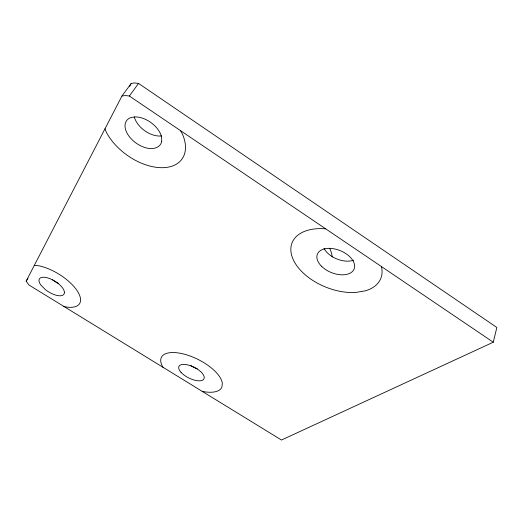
<?xml version="1.0" encoding="UTF-8"?>
<svg xmlns="http://www.w3.org/2000/svg" width="523" height="523" viewBox="0 0 523 523"><rect width="100%" height="100%" fill="white"/><g stroke="black" fill="none" stroke-linecap="round" stroke-linejoin="round"><path stroke-width="0.78" d="M493.274 342.212L496.85 327.476L138.536 83.419L134.627 82.967L131.181 83.484L121.957 96.016L26.15 281.158L29.007 285.028L281.485 440.033L493.274 342.212L129.364 96.023L125.415 95.532L121.957 96.016M129.684 86.354L131.181 83.484M26.15 281.158L28.007 278.498M129.364 96.023L138.536 83.419M34.289 265.383L36.486 265.423A32.89 14.108 31.8 0 1 76.561 289.879A32.89 14.108 31.8 0 1 65.872 306.955L63.388 306.341M180.442 130.626L182.462 134.143A47.135 28.791 35.6 0 1 160.855 167.687A47.135 28.791 35.6 0 1 106.267 132.097L104.992 128.782M58.556 283.518A14.343 6.335 32 0 1 52.333 279.674M202.126 391.381A33.74 14.487 26.5 0 0 221.87 387.197L222.347 383.228A33.74 14.487 26.5 0 0 184.344 354.195A33.74 14.487 26.5 0 0 163.111 367.466M329.595 248.177A42.781 25.457 24.6 0 1 332.197 256.976M161.633 135.941A20.462 12.8 36 0 1 134.248 116.779M353.607 260.245A19.547 11.977 21.7 0 1 324.044 248.425M197.328 368.859A13.846 6.119 26.5 0 1 190.424 365.329M381.43 266.58A47.822 28.588 21.9 0 1 365.485 290.801L355.699 292.462A47.822 28.588 21.9 0 1 293.403 259.983A47.822 28.588 21.9 0 1 325.62 228.832M64.46 292.579L64.002 294.194L62.721 295.279A14.481 6.211 31.8 0 1 45.534 289.762L40.833 285.035A14.481 6.211 31.8 0 1 46.756 277.661A14.481 6.211 31.8 0 1 64.041 290.546L64.46 292.579M161.705 141.38C160.378 148.382 152.101 149.558 146.283 147.937A20.743 12.663 35.6 0 1 126.684 132.397A20.743 12.663 35.6 0 1 131.528 117.394L135.64 116.904A20.743 12.663 35.6 0 1 161.653 137.621L161.705 141.38M321.475 266.207A19.809 11.826 22 0 0 353.607 270.018A19.809 11.826 22 0 0 332.177 248.536A19.809 11.826 22 0 0 321.475 266.207M181.01 372.33A13.977 6.001 26.5 0 0 203.068 379.868A13.977 6.001 26.5 0 0 190.267 365.616A13.977 6.001 26.5 0 0 181.01 372.33"/></g></svg>
